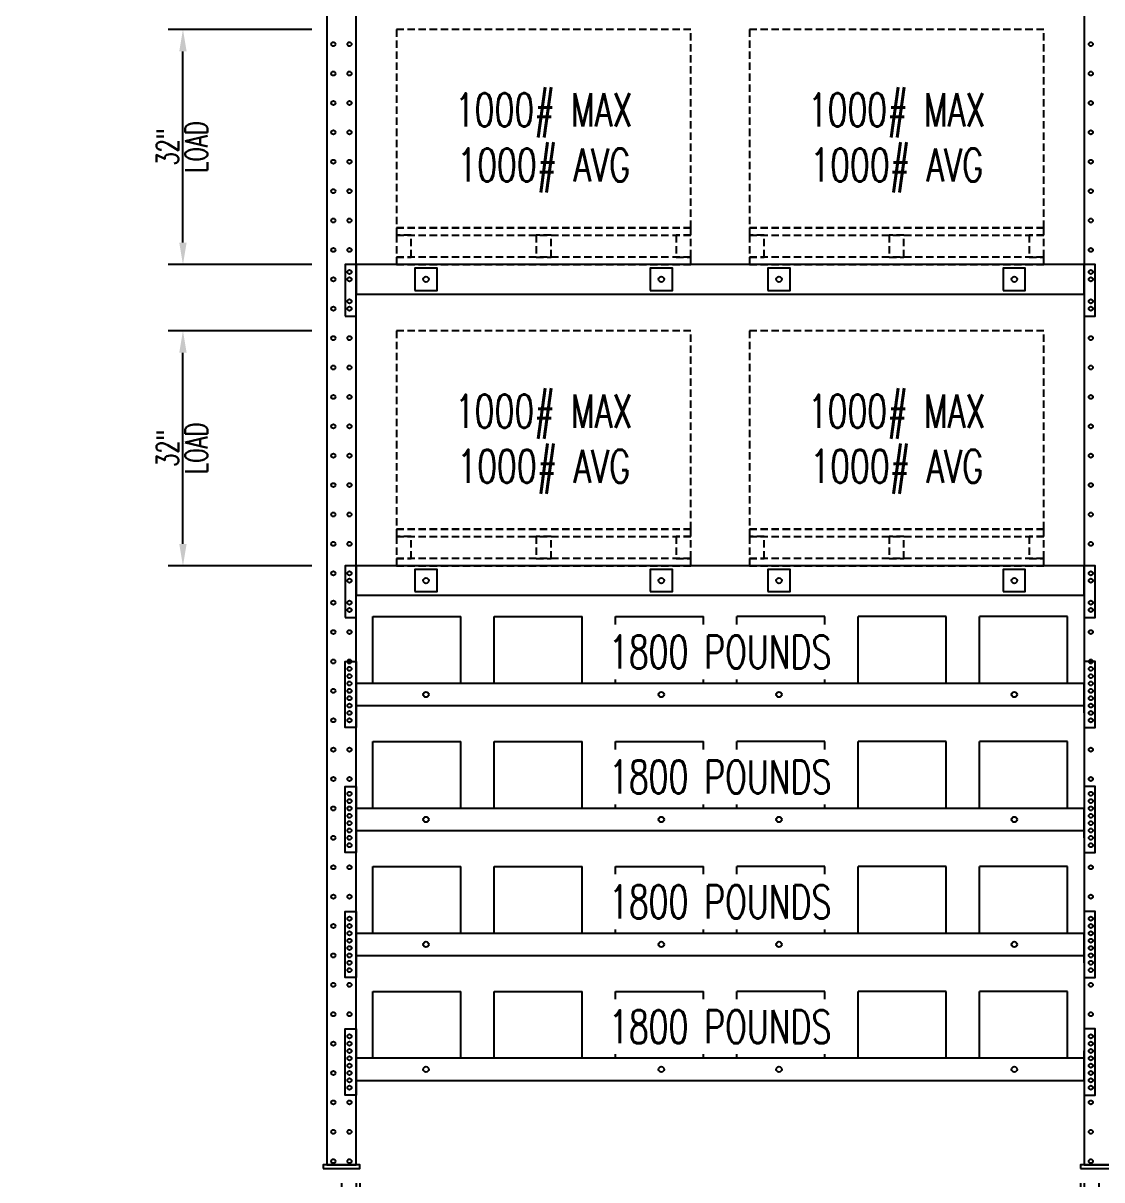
# Model space of a CAD drawing. Extents: x -805 to 239, y -158 to 536.
# Drawn here: x -170.7 to -24, y -1.5 to 155.9 of the extents above; entities that cross this region are included whole.
import ezdxf

# ---------------------------------------------------------------- set-up
doc = ezdxf.new("R2010")
doc.units = 0
doc.header["$LTSCALE"] = 8
doc.header["$MEASUREMENT"] = 0
doc.linetypes.add('HIDDEN2', pattern=[0.1875, 0.125, -0.0625])
doc.layers.get('DEFPOINTS').update_dxf_attribs({"linetype": 'CONTINUOUS'})
for name, color, linetype in [('FDIM', 2, 'CONTINUOUS'), ('RACKDIM', 7, 'CONTINUOUS'), ('RACKLABEL', 7, 'CONTINUOUS'), ('RACKLOAD', 254, 'HIDDEN2'), ('RACKPALLET', 254, 'HIDDEN2'), ('RACKSHELF', 20, 'CONTINUOUS'), ('RACKUPRIGHT', 180, 'CONTINUOUS')]:
    doc.layers.add(name, color=color, linetype=linetype)
doc.styles.add('2thirds', font='romans.shx', dxfattribs={"width": 0.7})
doc.dimstyles.new('2tfrac16', dxfattribs={"dimscale": 32, "dimtxt": 0.0938, "dimasz": 0.0938, "dimexe": 0.0625, "dimexo": 0.0625, "dimgap": 0.01, "dimtad": 1, "dimdec": 4, "dimzin": 1, "dimdsep": 46, "dimlunit": 5, "dimtxsty": '2thirds', "dimcen": 0.0625, "dimclrd": 256, "dimclre": 256, "dimclrt": 256, "dimadec": 0, "dimazin": 0, "dimtfac": 0.75, "dimtdec": 4, "dimtmove": 0, "dimatfit": 0, "dimfxl": 0, "dimtvp": 0.75, "dimfrac": 2, "dimtolj": 1, "dimtzin": 0, "dimarcsym": 0})

# ---------------------------------------------------------------- blocks, each defined once
blk = doc.blocks.new('*D122')
at = {"layer": 'DEFPOINTS', "color": 0}
for p in [(-154.93, 482), (-129.38, 482), (-125.38, 0)]:
    blk.add_point(p, dxfattribs=at)
at = {"layer": 'RACKDIM', "lineweight": -2}
for p, q in [((-148.93, 482), (-170.66, 482)), ((-142.92, 482), (-148.93, 482)), ((-131.38, 482), (-142.92, 482))]:
    blk.add_line(p, q, dxfattribs=at)
at = {"layer": 'RACKDIM', "char_height": 3.002, "attachment_point": 5, "style": '2thirds'}
for s, insert in [('\\A1;482"', (-162.95, 484.11)), ('\\A1;TOP OF\\PTOP LOAD', (-162.95, 477.68))]:
    blk.add_mtext(s, dxfattribs=dict(at, insert=insert))
blk = doc.blocks.new('*D115')
at = {"layer": 'DEFPOINTS', "color": 0}
for p in [(-22.38, 410), (55.62, 410), (-125.38, 0)]:
    blk.add_point(p, dxfattribs=at)
at = {"layer": 'RACKDIM', "lineweight": -2}
blk.add_line((-20.38, 410), (69.55, 410), dxfattribs=at)
at = {"layer": 'RACKDIM', "attachment_point": 5, "style": '2thirds'}
for s, insert, char_height in [('\\A1;410"', (62.74, 412.11), 3.002), ('\\A1;STD-TOP', (62.74, 408.18), 3.0016)]:
    blk.add_mtext(s, dxfattribs=dict(at, insert=insert, char_height=char_height))
blk = doc.blocks.new('*D110')
at = {"layer": 'DEFPOINTS', "color": 0}
for p in [(-22.38, 328), (55.62, 328), (-125.38, 0)]:
    blk.add_point(p, dxfattribs=at)
at = {"layer": 'RACKDIM', "lineweight": -2}
blk.add_line((-20.38, 328), (68.75, 328), dxfattribs=at)
at = {"layer": 'RACKDIM', "attachment_point": 5, "style": '2thirds'}
for s, insert, char_height in [('\\A1;328"', (62.34, 330.11), 3.002), ('\\A1;INV-BOT', (62.34, 326.18), 3.0016)]:
    blk.add_mtext(s, dxfattribs=dict(at, insert=insert, char_height=char_height))
blk = doc.blocks.new('*D105')
at = {"layer": 'DEFPOINTS', "color": 0}
for p in [(-22.38, 287), (55.62, 287), (-125.38, 0)]:
    blk.add_point(p, dxfattribs=at)
at = {"layer": 'RACKDIM', "lineweight": -2}
blk.add_line((-20.38, 287), (69.75, 287), dxfattribs=at)
at = {"layer": 'RACKDIM', "attachment_point": 5, "style": '2thirds'}
for s, insert, char_height in [('\\A1;287"', (62.84, 289.11), 3.002), ('\\A1;STD-BOT', (62.84, 285.18), 3.0016)]:
    blk.add_mtext(s, dxfattribs=dict(at, insert=insert, char_height=char_height))
blk = doc.blocks.new('*D100')
at = {"layer": 'DEFPOINTS', "color": 0}
for p in [(-22.38, 246), (55.62, 246), (-125.38, 0)]:
    blk.add_point(p, dxfattribs=at)
at = {"layer": 'RACKDIM', "lineweight": -2}
blk.add_line((-20.38, 246), (69.55, 246), dxfattribs=at)
at = {"layer": 'RACKDIM', "attachment_point": 5, "style": '2thirds'}
for s, insert, char_height in [('\\A1;246"', (62.74, 248.11), 3.002), ('\\A1;STD-TOP', (62.74, 244.18), 3.0016)]:
    blk.add_mtext(s, dxfattribs=dict(at, insert=insert, char_height=char_height))
blk = doc.blocks.new('*D95')
at = {"layer": 'DEFPOINTS', "color": 0}
for p in [(-22.38, 204), (55.62, 204), (-125.38, 0)]:
    blk.add_point(p, dxfattribs=at)
at = {"layer": 'RACKDIM', "lineweight": -2}
blk.add_line((-20.38, 204), (68.75, 204), dxfattribs=at)
at = {"layer": 'RACKDIM', "attachment_point": 5, "style": '2thirds'}
for s, insert, char_height in [('\\A1;204"', (62.34, 206.11), 3.002), ('\\A1;INV-BOT', (62.34, 202.18), 3.0016)]:
    blk.add_mtext(s, dxfattribs=dict(at, insert=insert, char_height=char_height))
blk = doc.blocks.new('*D90')
at = {"layer": 'DEFPOINTS', "color": 0}
for p in [(-22.38, 164), (55.62, 164), (-125.38, 0)]:
    blk.add_point(p, dxfattribs=at)
at = {"layer": 'RACKDIM', "lineweight": -2}
blk.add_line((-20.38, 164), (68.75, 164), dxfattribs=at)
at = {"layer": 'RACKDIM', "attachment_point": 5, "style": '2thirds'}
for s, insert, char_height in [('\\A1;164"', (62.34, 166.11), 3.002), ('\\A1;INV-BOT', (62.34, 162.18), 3.0016)]:
    blk.add_mtext(s, dxfattribs=dict(at, insert=insert, char_height=char_height))
blk = doc.blocks.new('*D86')
at = {"layer": 'DEFPOINTS', "color": 0}
for p in [(-148.93, 155), (-129.38, 155), (-129.38, 123)]:
    blk.add_point(p, dxfattribs=at)
at = {"layer": 'RACKDIM', "lineweight": -2}
for p, q in [((-131.38, 155), (-150.93, 155)), ((-148.93, 126), (-148.93, 152)), ((-131.38, 123), (-150.93, 123))]:
    blk.add_line(p, q, dxfattribs=at)
at = {"layer": 'RACKDIM'}
for points in [[(-149.43, 152), (-148.43, 152), (-148.93, 155)], [(-149.43, 126), (-148.43, 126), (-148.93, 123)]]:
    blk.add_solid(points, dxfattribs=at)
at = {"layer": 'RACKDIM', "char_height": 3.002, "attachment_point": 5, "rotation": 89.9998, "style": '2thirds'}
for s, insert in [('\\A1;LOAD', (-147.11, 139)), ('\\A1;32"', (-151.04, 139))]:
    blk.add_mtext(s, dxfattribs=dict(at, insert=insert))
blk = doc.blocks.new('*D85')
at = {"layer": 'DEFPOINTS', "color": 0}
for p in [(-22.38, 123), (55.62, 123), (-125.38, 0)]:
    blk.add_point(p, dxfattribs=at)
at = {"layer": 'RACKDIM', "lineweight": -2}
blk.add_line((-20.38, 123), (69.75, 123), dxfattribs=at)
at = {"layer": 'RACKDIM', "attachment_point": 5, "style": '2thirds'}
for s, insert, char_height in [('\\A1;123"', (62.84, 125.11), 3.002), ('\\A1;STD-BOT', (62.84, 121.18), 3.0016)]:
    blk.add_mtext(s, dxfattribs=dict(at, insert=insert, char_height=char_height))
blk = doc.blocks.new('*D81')
at = {"layer": 'DEFPOINTS', "color": 0}
for p in [(-148.93, 114), (-129.38, 114), (-129.38, 82)]:
    blk.add_point(p, dxfattribs=at)
at = {"layer": 'RACKDIM', "lineweight": -2}
for p, q in [((-131.38, 114), (-150.93, 114)), ((-148.93, 85), (-148.93, 111)), ((-131.38, 82), (-150.93, 82))]:
    blk.add_line(p, q, dxfattribs=at)
at = {"layer": 'RACKDIM'}
for points in [[(-149.43, 111), (-148.43, 111), (-148.93, 114)], [(-149.43, 85), (-148.43, 85), (-148.93, 82)]]:
    blk.add_solid(points, dxfattribs=at)
at = {"layer": 'RACKDIM', "char_height": 3.002, "attachment_point": 5, "rotation": 89.9998, "style": '2thirds'}
for s, insert in [('\\A1;LOAD', (-147.11, 98)), ('\\A1;32"', (-151.04, 98))]:
    blk.add_mtext(s, dxfattribs=dict(at, insert=insert))
blk = doc.blocks.new('*D80')
at = {"layer": 'DEFPOINTS', "color": 0}
for p in [(-22.38, 82), (55.62, 82), (-125.38, 0)]:
    blk.add_point(p, dxfattribs=at)
at = {"layer": 'RACKDIM', "lineweight": -2}
blk.add_line((-20.38, 82), (69.55, 82), dxfattribs=at)
at = {"layer": 'RACKDIM', "attachment_point": 5, "style": '2thirds'}
for s, insert, char_height in [('\\A1;82"', (62.74, 84.11), 3.002), ('\\A1;STD-TOP', (62.74, 80.18), 3.0016)]:
    blk.add_mtext(s, dxfattribs=dict(at, insert=insert, char_height=char_height))
blk = doc.blocks.new('*D78')
at = {"layer": 'DEFPOINTS', "color": 0}
for p in [(-125.38, 0), (-21.88, 0), (70.78, 0)]:
    blk.add_point(p, dxfattribs=at)
at = {"layer": 'RACKDIM', "lineweight": -2}
blk.add_line((-19.88, 0), (74, 0), dxfattribs=at)
at = {"layer": 'RACKDIM', "char_height": 3.002, "attachment_point": 5, "style": '2thirds'}
for s, insert in [('\\A1;0"', (72.55, 2.11)), ('\\A1;', (72.55, -1.82))]:
    blk.add_mtext(s, dxfattribs=dict(at, insert=insert))
blk = doc.blocks.new('*D77')
at = {"layer": 'DEFPOINTS', "color": 0}
for p in [(-26.38, 0), (-24.38, 0), (-24.38, -25)]:
    blk.add_point(p, dxfattribs=at)
at = {"layer": 'RACKDIM', "lineweight": -2}
for p, q in [((-26.38, -2), (-26.38, -27)), ((-24.38, -2), (-24.38, -27)), ((-29.38, -25), (-32.38, -25)), ((-26.38, -25), (-24.38, -25)), ((-21.38, -25), (-14.83, -25))]:
    blk.add_line(p, q, dxfattribs=at)
at = {"layer": 'RACKDIM'}
for points in [[(-29.38, -24.5), (-29.38, -25.5), (-26.38, -25)], [(-21.38, -24.5), (-21.38, -25.5), (-24.38, -25)]]:
    blk.add_solid(points, dxfattribs=at)
at = {"layer": 'RACKDIM', "insert": (-16.61, -22.89), "char_height": 3.002, "attachment_point": 5, "style": '2thirds'}
blk.add_mtext('\\A1;2"', dxfattribs=at)
blk = doc.blocks.new('*D76')
at = {"layer": 'DEFPOINTS', "color": 0}
for p in [(-127.38, 0), (-125.38, 0), (-127.38, -25)]:
    blk.add_point(p, dxfattribs=at)
at = {"layer": 'RACKDIM', "lineweight": -2}
for p, q in [((-127.38, -2), (-127.38, -27)), ((-125.38, -2), (-125.38, -27)), ((-130.38, -25), (-136.92, -25)), ((-125.38, -25), (-127.38, -25)), ((-122.38, -25), (-119.38, -25))]:
    blk.add_line(p, q, dxfattribs=at)
at = {"layer": 'RACKDIM'}
for points in [[(-130.38, -24.5), (-130.38, -25.5), (-127.38, -25)], [(-122.38, -24.5), (-122.38, -25.5), (-125.38, -25)]]:
    blk.add_solid(points, dxfattribs=at)
at = {"layer": 'RACKDIM', "insert": (-135.15, -22.89), "char_height": 3.002, "attachment_point": 5, "style": '2thirds'}
blk.add_mtext('\\A1;2"', dxfattribs=at)
blk = doc.blocks.new('*D145')
at = {"layer": 'DEFPOINTS', "color": 0}
for p in [(-124.88, 0), (-26.88, 0), (-26.88, -13)]:
    blk.add_point(p, dxfattribs=at)
at = {"layer": 'RACKDIM', "lineweight": -2}
for p, q in [((-124.88, -2), (-124.88, -15)), ((-26.88, -2), (-26.88, -15)), ((-121.88, -13), (-29.88, -13))]:
    blk.add_line(p, q, dxfattribs=at)
at = {"layer": 'RACKDIM'}
for points in [[(-121.88, -12.5), (-121.88, -13.5), (-124.88, -13)], [(-29.88, -12.5), (-29.88, -13.5), (-26.88, -13)]]:
    blk.add_solid(points, dxfattribs=at)
at = {"layer": 'RACKDIM', "char_height": 3.0016, "attachment_point": 5, "style": '2thirds'}
for s, insert in [('\\A1;98"/101"', (-75.88, -10.39)), ('\\A1;BTWN BASEPLATES', (-75.88, -14.82))]:
    blk.add_mtext(s, dxfattribs=dict(at, insert=insert))
blk = doc.blocks.new('*D146')
at = {"layer": 'DEFPOINTS', "color": 0}
for p in [(-125.38, 0), (-26.38, 0), (-26.38, -25)]:
    blk.add_point(p, dxfattribs=at)
at = {"layer": 'RACKDIM', "lineweight": -2}
for p, q in [((-125.38, -2), (-125.38, -27)), ((-26.38, -2), (-26.38, -27)), ((-122.38, -25), (-29.38, -25))]:
    blk.add_line(p, q, dxfattribs=at)
at = {"layer": 'RACKDIM'}
for points in [[(-122.38, -24.5), (-122.38, -25.5), (-125.38, -25)], [(-29.38, -24.5), (-29.38, -25.5), (-26.38, -25)]]:
    blk.add_solid(points, dxfattribs=at)
at = {"layer": 'RACKDIM', "attachment_point": 5, "style": '2thirds'}
for s, insert, char_height in [('\\A1;99"/102"', (-75.88, -22.39), 3.0016), ('\\A1;CLEAR', (-75.88, -26.82), 3.002)]:
    blk.add_mtext(s, dxfattribs=dict(at, insert=insert, char_height=char_height))
blk = doc.blocks.new('*D147')
at = {"layer": 'DEFPOINTS', "color": 0}
for p in [(-127.38, 0), (-24.38, 0), (-24.38, -38.86)]:
    blk.add_point(p, dxfattribs=at)
at = {"layer": 'RACKDIM', "lineweight": -2}
for p, q in [((-127.38, -2), (-127.38, -40.86)), ((-24.38, -2), (-24.38, -40.86)), ((-124.38, -38.86), (-27.38, -38.86))]:
    blk.add_line(p, q, dxfattribs=at)
at = {"layer": 'RACKDIM'}
for points in [[(-124.38, -38.36), (-124.38, -39.36), (-127.38, -38.86)], [(-27.38, -38.36), (-27.38, -39.36), (-24.38, -38.86)]]:
    blk.add_solid(points, dxfattribs=at)
at = {"layer": 'RACKDIM', "attachment_point": 5, "style": '2thirds'}
for s, insert, char_height in [('\\A1;103"/106"', (-75.88, -36.25), 3.0016), ('\\A1;C/C', (-75.88, -41.47), 3.002)]:
    blk.add_mtext(s, dxfattribs=dict(at, insert=insert, char_height=char_height))

msp = doc.modelspace()

# ---------------------------------------------------------------- linework, layer by layer
at = {"layer": 'FDIM'}
for p, q in [((-123.12898, 75.10091), (-111.12898, 75.10091)), ((-123.12898, 65.99894), (-123.12898, 75.10091)), ((-111.12898, 65.99894), (-111.12898, 75.10091)), ((-106.62898, 75.10091), (-94.62898, 75.10091)), ((-106.62898, 65.99894), (-106.62898, 75.10091)), ((-94.62898, 65.99894), (-94.62898, 75.10091)), ((-90.12898, 74.0441), (-90.12898, 75.10091)), ((-90.12898, 75.10091), (-78.12898, 75.10091)), ((-78.12898, 74.0441), (-78.12898, 75.10091)), ((-73.62898, 74.0441), (-73.62898, 75.10091)), ((-61.62898, 75.10091), (-73.62898, 75.10091)), ((-61.62898, 74.0441), (-61.62898, 75.10091)), ((-57.12898, 65.99894), (-57.12898, 75.10091)), ((-45.12898, 75.10091), (-57.12898, 75.10091)), ((-45.12898, 65.99894), (-45.12898, 75.10091)), ((-40.62898, 65.99894), (-40.62898, 75.10091)), ((-28.62898, 75.10091), (-40.62898, 75.10091)), ((-28.62898, 65.99894), (-28.62898, 75.10091)), ((-90.12898, 65.99894), (-90.12898, 66.5441)), ((-78.12898, 65.99894), (-78.12898, 66.5441)), ((-73.62898, 65.99894), (-73.62898, 66.5441)), ((-61.62898, 65.99894), (-61.62898, 66.5441)), ((-123.12898, 48.99894), (-123.12898, 58.10091)), ((-123.12898, 58.10091), (-111.12898, 58.10091)), ((-111.12898, 48.99894), (-111.12898, 58.10091)), ((-106.62898, 48.99894), (-106.62898, 58.10091)), ((-106.62898, 58.10091), (-94.62898, 58.10091)), ((-94.62898, 48.99894), (-94.62898, 58.10091)), ((-90.12898, 57.0441), (-90.12898, 58.10091)), ((-90.12898, 58.10091), (-78.12898, 58.10091)), ((-78.12898, 57.0441), (-78.12898, 58.10091)), ((-73.62898, 57.0441), (-73.62898, 58.10091)), ((-61.62898, 58.10091), (-73.62898, 58.10091)), ((-61.62898, 57.0441), (-61.62898, 58.10091)), ((-45.12898, 58.10091), (-57.12898, 58.10091)), ((-57.12898, 48.99894), (-57.12898, 58.10091)), ((-45.12898, 48.99894), (-45.12898, 58.10091)), ((-28.62898, 58.10091), (-40.62898, 58.10091)), ((-40.62898, 48.99894), (-40.62898, 58.10091)), ((-28.62898, 48.99894), (-28.62898, 58.10091)), ((-90.12898, 48.99894), (-90.12898, 49.5441)), ((-78.12898, 48.99894), (-78.12898, 49.5441)), ((-73.62898, 48.99894), (-73.62898, 49.5441)), ((-61.62898, 48.99894), (-61.62898, 49.5441)), ((-123.12898, 41.10091), (-111.12898, 41.10091)), ((-123.12898, 31.99894), (-123.12898, 41.10091)), ((-111.12898, 31.99894), (-111.12898, 41.10091)), ((-106.62898, 41.10091), (-94.62898, 41.10091)), ((-106.62898, 31.99894), (-106.62898, 41.10091)), ((-94.62898, 31.99894), (-94.62898, 41.10091)), ((-90.12898, 40.0441), (-90.12898, 41.10091)), ((-90.12898, 41.10091), (-78.12898, 41.10091)), ((-78.12898, 40.0441), (-78.12898, 41.10091)), ((-73.62898, 40.0441), (-73.62898, 41.10091)), ((-61.62898, 41.10091), (-73.62898, 41.10091)), ((-61.62898, 40.0441), (-61.62898, 41.10091)), ((-57.12898, 31.99894), (-57.12898, 41.10091)), ((-45.12898, 41.10091), (-57.12898, 41.10091)), ((-45.12898, 31.99894), (-45.12898, 41.10091)), ((-40.62898, 31.99894), (-40.62898, 41.10091)), ((-28.62898, 41.10091), (-40.62898, 41.10091)), ((-28.62898, 31.99894), (-28.62898, 41.10091)), ((-90.12898, 31.99894), (-90.12898, 32.5441)), ((-78.12898, 31.99894), (-78.12898, 32.5441)), ((-73.62898, 31.99894), (-73.62898, 32.5441)), ((-61.62898, 31.99894), (-61.62898, 32.5441)), ((-123.12898, 24.10091), (-111.12898, 24.10091)), ((-123.12898, 14.99894), (-123.12898, 24.10091)), ((-111.12898, 14.99894), (-111.12898, 24.10091)), ((-106.62898, 24.10091), (-94.62898, 24.10091)), ((-106.62898, 14.99894), (-106.62898, 24.10091)), ((-94.62898, 14.99894), (-94.62898, 24.10091)), ((-90.12898, 23.0441), (-90.12898, 24.10091)), ((-90.12898, 24.10091), (-78.12898, 24.10091)), ((-78.12898, 23.0441), (-78.12898, 24.10091)), ((-73.62898, 23.0441), (-73.62898, 24.10091)), ((-61.62898, 24.10091), (-73.62898, 24.10091)), ((-61.62898, 23.0441), (-61.62898, 24.10091)), ((-57.12898, 14.99894), (-57.12898, 24.10091)), ((-45.12898, 24.10091), (-57.12898, 24.10091)), ((-45.12898, 14.99894), (-45.12898, 24.10091)), ((-40.62898, 14.99894), (-40.62898, 24.10091)), ((-28.62898, 24.10091), (-40.62898, 24.10091)), ((-28.62898, 14.99894), (-28.62898, 24.10091)), ((-90.12898, 14.99894), (-90.12898, 15.5441)), ((-78.12898, 14.99894), (-78.12898, 15.5441)), ((-73.62898, 14.99894), (-73.62898, 15.5441)), ((-61.62898, 14.99894), (-61.62898, 15.5441))]:
    msp.add_line(p, q, dxfattribs=at)
at = {"layer": 'RACKLOAD'}
for points in [[(-119.87898, 128), (-79.87898, 128), (-79.87898, 155), (-119.87898, 155), (-119.87898, 128)], [(-71.87898, 128), (-31.87898, 128), (-31.87898, 155), (-71.87898, 155), (-71.87898, 128)], [(-119.87898, 87), (-79.87898, 87), (-79.87898, 114), (-119.87898, 114), (-119.87898, 87)], [(-71.87898, 87), (-31.87898, 87), (-31.87898, 114), (-71.87898, 114), (-71.87898, 87)]]:
    msp.add_lwpolyline(points, dxfattribs=at)
at = {"layer": 'RACKPALLET'}
for points in [[(-119.87898, 127), (-79.87898, 127), (-79.87898, 128), (-119.87898, 128), (-119.87898, 127)], [(-71.87898, 127), (-31.87898, 127), (-31.87898, 128), (-71.87898, 128), (-71.87898, 127)], [(-119.87898, 124), (-117.87898, 124), (-117.87898, 127), (-119.87898, 127), (-119.87898, 124)], [(-100.87898, 124), (-98.87898, 124), (-98.87898, 127), (-100.87898, 127), (-100.87898, 124)], [(-81.87898, 124), (-79.87898, 124), (-79.87898, 127), (-81.87898, 127), (-81.87898, 124)], [(-71.87898, 124), (-69.87898, 124), (-69.87898, 127), (-71.87898, 127), (-71.87898, 124)], [(-52.87898, 124), (-50.87898, 124), (-50.87898, 127), (-52.87898, 127), (-52.87898, 124)], [(-33.87898, 124), (-31.87898, 124), (-31.87898, 127), (-33.87898, 127), (-33.87898, 124)], [(-119.87898, 123), (-79.87898, 123), (-79.87898, 124), (-119.87898, 124), (-119.87898, 123)], [(-71.87898, 123), (-31.87898, 123), (-31.87898, 124), (-71.87898, 124), (-71.87898, 123)], [(-119.87898, 86), (-79.87898, 86), (-79.87898, 87), (-119.87898, 87), (-119.87898, 86)], [(-71.87898, 86), (-31.87898, 86), (-31.87898, 87), (-71.87898, 87), (-71.87898, 86)], [(-119.87898, 83), (-117.87898, 83), (-117.87898, 86), (-119.87898, 86), (-119.87898, 83)], [(-100.87898, 83), (-98.87898, 83), (-98.87898, 86), (-100.87898, 86), (-100.87898, 83)], [(-81.87898, 83), (-79.87898, 83), (-79.87898, 86), (-81.87898, 86), (-81.87898, 83)], [(-71.87898, 83), (-69.87898, 83), (-69.87898, 86), (-71.87898, 86), (-71.87898, 83)], [(-52.87898, 83), (-50.87898, 83), (-50.87898, 86), (-52.87898, 86), (-52.87898, 83)], [(-33.87898, 83), (-31.87898, 83), (-31.87898, 86), (-33.87898, 86), (-33.87898, 83)], [(-119.87898, 82), (-79.87898, 82), (-79.87898, 83), (-119.87898, 83), (-119.87898, 82)], [(-71.87898, 82), (-31.87898, 82), (-31.87898, 83), (-71.87898, 83), (-71.87898, 82)]]:
    msp.add_lwpolyline(points, dxfattribs=at)
at = {"layer": 'RACKSHELF'}
for p, q in [((-125.37898, 65.99894), (-125.37898, 61.99894)), ((-26.37898, 65.99894), (-125.37898, 65.99894)), ((-26.37898, 61.99894), (-26.37898, 65.99894)), ((-125.37898, 62.99894), (-26.37898, 62.99894)), ((-26.37898, 48.99894), (-125.37898, 48.99894)), ((-125.37898, 48.99894), (-125.37898, 44.99894)), ((-26.37898, 44.99894), (-26.37898, 48.99894)), ((-125.37898, 45.99894), (-26.37898, 45.99894)), ((-26.37898, 31.99894), (-125.37898, 31.99894)), ((-125.37898, 31.99894), (-125.37898, 27.99894)), ((-26.37898, 27.99894), (-26.37898, 31.99894)), ((-125.37898, 28.99894), (-26.37898, 28.99894)), ((-125.37898, 15.99894), (-125.37898, 11.99894)), ((-26.37898, 11.99894), (-26.37898, 15.99894)), ((-26.37898, 14.99894), (-125.37898, 14.99894)), ((-125.37898, 11.99894), (-26.37898, 11.99894))]:
    msp.add_line(p, q, dxfattribs=at)
for points in [[(-126.87898, 116), (-125.37898, 116), (-125.37898, 123), (-126.87898, 123), (-126.87898, 116)], [(-125.37898, 119), (-26.37898, 119), (-26.37898, 123), (-125.37898, 123), (-125.37898, 119)], [(-26.37898, 116), (-24.87898, 116), (-24.87898, 123), (-26.37898, 123), (-26.37898, 116)], [(-117.37898, 119.5), (-114.37898, 119.5), (-114.37898, 122.5), (-117.37898, 122.5), (-117.37898, 119.5)], [(-85.37898, 119.5), (-82.37898, 119.5), (-82.37898, 122.5), (-85.37898, 122.5), (-85.37898, 119.5)], [(-69.37898, 119.5), (-66.37898, 119.5), (-66.37898, 122.5), (-69.37898, 122.5), (-69.37898, 119.5)], [(-37.37898, 119.5), (-34.37898, 119.5), (-34.37898, 122.5), (-37.37898, 122.5), (-37.37898, 119.5)], [(-126.87898, 75), (-125.37898, 75), (-125.37898, 82), (-126.87898, 82), (-126.87898, 75)], [(-125.37898, 78), (-26.37898, 78), (-26.37898, 82), (-125.37898, 82), (-125.37898, 78)], [(-26.37898, 75), (-24.87898, 75), (-24.87898, 82), (-26.37898, 82), (-26.37898, 75)], [(-117.37898, 78.5), (-114.37898, 78.5), (-114.37898, 81.5), (-117.37898, 81.5), (-117.37898, 78.5)], [(-85.37898, 78.5), (-82.37898, 78.5), (-82.37898, 81.5), (-85.37898, 81.5), (-85.37898, 78.5)], [(-69.37898, 78.5), (-66.37898, 78.5), (-66.37898, 81.5), (-69.37898, 81.5), (-69.37898, 78.5)], [(-37.37898, 78.5), (-34.37898, 78.5), (-34.37898, 81.5), (-37.37898, 81.5), (-37.37898, 78.5)], [(-125.37898, 59.99894), (-126.87898, 59.99894), (-126.87898, 68.99894), (-125.37898, 68.99894), (-125.37898, 59.99894)], [(-26.37898, 59.99894), (-24.87898, 59.99894), (-24.87898, 68.99894), (-26.37898, 68.99894), (-26.37898, 59.99894)], [(-125.37898, 42.99894), (-126.87898, 42.99894), (-126.87898, 51.99894), (-125.37898, 51.99894), (-125.37898, 42.99894)], [(-26.37898, 42.99894), (-24.87898, 42.99894), (-24.87898, 51.99894), (-26.37898, 51.99894), (-26.37898, 42.99894)], [(-125.37898, 25.99894), (-126.87898, 25.99894), (-126.87898, 34.99894), (-125.37898, 34.99894), (-125.37898, 25.99894)], [(-26.37898, 25.99894), (-24.87898, 25.99894), (-24.87898, 34.99894), (-26.37898, 34.99894), (-26.37898, 25.99894)], [(-125.37898, 9.99894), (-126.87898, 9.99894), (-126.87898, 18.99894), (-125.37898, 18.99894), (-125.37898, 9.99894)], [(-26.37898, 9.99894), (-24.87898, 9.99894), (-24.87898, 18.99894), (-26.37898, 18.99894), (-26.37898, 9.99894)]]:
    msp.add_lwpolyline(points, dxfattribs=at)
for centre, radius in [((-126.28523, 122), 0.28125), ((-126.28523, 121), 0.28125), ((-115.87898, 121), 0.375), ((-83.87898, 121), 0.375), ((-67.87898, 121), 0.375), ((-35.87898, 121), 0.375), ((-25.47273, 122), 0.28125), ((-25.47273, 121), 0.28125), ((-126.28523, 118), 0.28125), ((-25.47273, 118), 0.28125), ((-126.28523, 117), 0.28125), ((-25.47273, 117), 0.28125), ((-126.28523, 81), 0.28125), ((-126.28523, 80), 0.28125), ((-115.87898, 80), 0.375), ((-83.87898, 80), 0.375), ((-67.87898, 80), 0.375), ((-35.87898, 80), 0.375), ((-25.47273, 81), 0.28125), ((-25.47273, 80), 0.28125), ((-126.28523, 77), 0.28125), ((-25.47273, 77), 0.28125), ((-126.28523, 76), 0.28125), ((-25.47273, 76), 0.28125), ((-126.28523, 67.99894), 0.28125), ((-25.47273, 67.99894), 0.28125), ((-126.28523, 66.99894), 0.28125), ((-126.28523, 65.99894), 0.28125), ((-25.47273, 66.99894), 0.28125), ((-25.47273, 65.99894), 0.28125), ((-126.28523, 64.99894), 0.28125), ((-115.87898, 64.49894), 0.375), ((-83.87898, 64.49894), 0.375), ((-67.87898, 64.49894), 0.375), ((-35.87898, 64.49894), 0.375), ((-25.47273, 64.99894), 0.28125), ((-126.28523, 63.99894), 0.28125), ((-126.28523, 62.99894), 0.28125), ((-25.47273, 63.99894), 0.28125), ((-25.47273, 62.99894), 0.28125), ((-126.28523, 61.99894), 0.28125), ((-25.47273, 61.99894), 0.28125), ((-126.28523, 60.99894), 0.28125), ((-25.47273, 60.99894), 0.28125), ((-126.28523, 50.99894), 0.28125), ((-25.47273, 50.99894), 0.28125), ((-126.28523, 49.99894), 0.28125), ((-126.28523, 48.99894), 0.28125), ((-25.47273, 49.99894), 0.28125), ((-25.47273, 48.99894), 0.28125), ((-126.28523, 47.99894), 0.28125), ((-126.28523, 46.99894), 0.28125), ((-115.87898, 47.49894), 0.375), ((-83.87898, 47.49894), 0.375), ((-67.87898, 47.49894), 0.375), ((-35.87898, 47.49894), 0.375), ((-25.47273, 47.99894), 0.28125), ((-25.47273, 46.99894), 0.28125), ((-126.28523, 45.99894), 0.28125), ((-25.47273, 45.99894), 0.28125), ((-126.28523, 44.99894), 0.28125), ((-126.28523, 43.99894), 0.28125), ((-25.47273, 44.99894), 0.28125), ((-25.47273, 43.99894), 0.28125), ((-126.28523, 33.99894), 0.28125), ((-126.28523, 32.99894), 0.28125), ((-25.47273, 33.99894), 0.28125), ((-25.47273, 32.99894), 0.28125), ((-126.28523, 31.99894), 0.28125), ((-25.47273, 31.99894), 0.28125), ((-126.28523, 30.99894), 0.28125), ((-126.28523, 29.99894), 0.28125), ((-115.87898, 30.49894), 0.375), ((-83.87898, 30.49894), 0.375), ((-67.87898, 30.49894), 0.375), ((-35.87898, 30.49894), 0.375), ((-25.47273, 30.99894), 0.28125), ((-25.47273, 29.99894), 0.28125), ((-126.28523, 28.99894), 0.28125), ((-25.47273, 28.99894), 0.28125), ((-126.28523, 27.99894), 0.28125), ((-126.28523, 26.99894), 0.28125), ((-25.47273, 27.99894), 0.28125), ((-25.47273, 26.99894), 0.28125), ((-126.28523, 17.99894), 0.28125), ((-25.47273, 17.99894), 0.28125), ((-126.28523, 16.99894), 0.28125), ((-126.28523, 15.99894), 0.28125), ((-25.47273, 16.99894), 0.28125), ((-25.47273, 15.99894), 0.28125), ((-126.28523, 14.99894), 0.28125), ((-126.28523, 13.99894), 0.28125), ((-25.47273, 14.99894), 0.28125), ((-25.47273, 13.99894), 0.28125), ((-126.28523, 12.99894), 0.28125), ((-115.87898, 13.49894), 0.375), ((-83.87898, 13.49894), 0.375), ((-67.87898, 13.49894), 0.375), ((-35.87898, 13.49894), 0.375), ((-25.47273, 12.99894), 0.28125), ((-126.28523, 11.99894), 0.28125), ((-126.28523, 10.99894), 0.28125), ((-25.47273, 11.99894), 0.28125), ((-25.47273, 10.99894), 0.28125)]:
    msp.add_circle(centre, radius, dxfattribs=at)
at = {"layer": 'RACKUPRIGHT'}
for points in [[(-129.37898, 0.5), (-125.37898, 0.5), (-125.37898, 410), (-129.37898, 410), (-129.37898, 0.5)], [(-26.37898, 0.5), (-22.37898, 0.5), (-22.37898, 410), (-26.37898, 410), (-26.37898, 0.5)], [(-129.87898, 0), (-124.87898, 0), (-124.87898, 0.5), (-129.87898, 0.5), (-129.87898, 0)], [(-26.87898, 0), (-21.87898, 0), (-21.87898, 0.5), (-26.87898, 0.5), (-26.87898, 0)]]:
    msp.add_lwpolyline(points, dxfattribs=at)
for centre in [(-128.47273, 153), (-126.28523, 153), (-25.47273, 153), (-128.47273, 149), (-126.28523, 149), (-25.47273, 149), (-128.47273, 145), (-126.28523, 145), (-25.47273, 145), (-128.47273, 141), (-126.28523, 141), (-25.47273, 141), (-128.47273, 137), (-126.28523, 137), (-25.47273, 137), (-128.47273, 133), (-126.28523, 133), (-25.47273, 133), (-128.47273, 129), (-126.28523, 129), (-25.47273, 129), (-128.47273, 125), (-126.28523, 125), (-25.47273, 125), (-128.47273, 121), (-126.28523, 121), (-25.47273, 121), (-128.47273, 117), (-126.28523, 117), (-25.47273, 117), (-128.47273, 113), (-126.28523, 113), (-25.47273, 113), (-128.47273, 109), (-126.28523, 109), (-25.47273, 109), (-128.47273, 105), (-126.28523, 105), (-25.47273, 105), (-128.47273, 101), (-126.28523, 101), (-25.47273, 101), (-128.47273, 97), (-126.28523, 97), (-25.47273, 97), (-128.47273, 93), (-126.28523, 93), (-25.47273, 93), (-128.47273, 89), (-126.28523, 89), (-25.47273, 89), (-128.47273, 85), (-126.28523, 85), (-25.47273, 85), (-128.47273, 81), (-126.28523, 81), (-25.47273, 81), (-128.47273, 77), (-126.28523, 77), (-25.47273, 77), (-128.47273, 73), (-126.28523, 73), (-25.47273, 73), (-128.47273, 69), (-126.28523, 69), (-25.47273, 69), (-128.47273, 65), (-126.28523, 65), (-25.47273, 65), (-128.47273, 61), (-126.28523, 61), (-25.47273, 61), (-128.47273, 57), (-126.28523, 57), (-25.47273, 57), (-128.47273, 53), (-126.28523, 53), (-25.47273, 53), (-128.47273, 49), (-126.28523, 49), (-25.47273, 49), (-128.47273, 45), (-126.28523, 45), (-25.47273, 45), (-128.47273, 41), (-126.28523, 41), (-25.47273, 41), (-128.47273, 37), (-126.28523, 37), (-25.47273, 37), (-128.47273, 33), (-126.28523, 33), (-25.47273, 33), (-128.47273, 29), (-126.28523, 29), (-25.47273, 29), (-128.47273, 25), (-126.28523, 25), (-25.47273, 25), (-128.47273, 21), (-126.28523, 21), (-25.47273, 21), (-128.47273, 17), (-126.28523, 17), (-25.47273, 17), (-128.47273, 13), (-126.28523, 13), (-25.47273, 13), (-128.47273, 9), (-126.28523, 9), (-25.47273, 9), (-128.47273, 5), (-126.28523, 5), (-25.47273, 5), (-128.47273, 1), (-126.28523, 1), (-25.47273, 1)]:
    msp.add_circle(centre, 0.28125, dxfattribs=at)

# ---------------------------------------------------------------- texts
at = {"layer": 'RACKLABEL', "char_height": 4.5, "width": 100, "attachment_point": 5, "style": '2thirds'}
for insert in [(-75.87898, 70.2941), (-75.87898, 53.2941), (-75.87898, 36.2941), (-75.87898, 19.2941)]:
    msp.add_mtext('1800 POUNDS', dxfattribs=dict(at, insert=insert))
at = {"layer": 'RACKLOAD', "char_height": 4.5, "width": 40, "attachment_point": 5, "style": '2thirds'}
for insert in [(-99.87898, 139.56067), (-51.87898, 139.56067), (-99.87898, 98.56067), (-51.87898, 98.56067)]:
    msp.add_mtext('1000# MAX 1000# AVG', dxfattribs=dict(at, insert=insert))

# ---------------------------------------------------------------- dimensions: what is measured, and where the dimension line sits
at = {"layer": 'RACKDIM'}
for feature_location, offset, origin, text, picture, middle in [((-129.37898, 482), (-25.55131, 0.00007), (-125.37898, 0), '<>\\XTOP OF\\PTOP LOAD', '*D122', (-162.9544, 482.00007)), ((-22.37898, 410), (78, 0), (-125.37898, 0), '<>\\XSTD-TOP', '*D115', (62.74464, 410)), ((-22.37898, 328), (78, 0), (-125.37898, 0), '<>\\XINV-BOT', '*D110', (62.34443, 328)), ((-22.37898, 287), (78, 0), (-125.37898, 0), '<>\\XSTD-BOT', '*D105', (62.8447, 287)), ((-22.37898, 246), (78, 0), (-125.37898, 0), '<>\\XSTD-TOP', '*D100', (62.74464, 246)), ((-22.37898, 204), (78, 0), (-125.37898, 0), '<>\\XINV-BOT', '*D95', (62.34443, 204)), ((-22.37898, 164), (78, 0), (-125.37898, 0), '<>\\XINV-BOT', '*D90', (62.34443, 164)), ((-22.37898, 123), (78, 0), (-125.37898, 0), '<>\\XSTD-BOT', '*D85', (62.8447, 123)), ((-22.37898, 82), (78, 0), (-125.37898, 0), '<>\\XSTD-TOP', '*D80', (62.74464, 82)), ((-21.8789823388, -0.0000000001), (92.6570365203, 0), (-125.3789823388, -0.0000000001), '<>\\X   ', '*D78', (72.5488275148, -0.0000000001))]:
    dim = msp.add_ordinate_dim(feature_location=feature_location, offset=offset, dtype=0, origin=origin, text=text, dimstyle='2tfrac16', override={"dimpost": '"'}, dxfattribs=at)
    dim.commit()
    dim.dimension.update_dxf_attribs({"geometry": picture, "text_midpoint": middle})
for base, p1, p2, picture, middle in [((-148.93019, 155.00007), (-129.37898, 123), (-129.37898, 155), '*D86', (-148.93025, 139.00007)), ((-148.93019, 114.00007), (-129.37898, 82), (-129.37898, 114), '*D81', (-148.93025, 98.00007))]:
    dim = msp.add_linear_dim(base=base, p1=p1, p2=p2, angle=269.9997895, text='<>\\XLOAD', dimstyle='2tfrac16', override={"dimpost": '"'}, dxfattribs=at)
    dim.commit()
    dim.dimension.update_dxf_attribs({"geometry": picture, "text_midpoint": middle})
for base, p1, p2, picture, middle in [((-127.37898, -24.99541), (-125.37898, 0), (-127.37898, 0), '*D76', (-135.15296, -22.88874)), ((-24.37898, -24.99541), (-26.37898, 0), (-24.37898, 0), '*D77', (-16.60501, -22.88874))]:
    dim = msp.add_linear_dim(base=base, p1=p1, p2=p2, dimstyle='2tfrac16', override={"dimpost": '"'}, dxfattribs=at)
    dim.commit()
    dim.dimension.update_dxf_attribs({"geometry": picture, "text_midpoint": middle})
for base, p1, p2, text, picture, middle in [((-24.37898, -38.85974), (-127.37898, 0), (-24.37898, 0), '<>/106"\\XC/C', '*D147', (-75.87898, -38.85974)), ((-26.37898, -24.99541), (-125.37898, 0), (-26.37898, 0), '<>/102"\\XCLEAR', '*D146', (-75.87898, -24.99541)), ((-26.87898, -12.99873), (-124.87898, 0), (-26.87898, 0), '<>/101"\\XBTWN BASEPLATES', '*D145', (-75.87898, -12.99873))]:
    dim = msp.add_linear_dim(base=base, p1=p1, p2=p2, text=text, dimstyle='2tfrac16', override={"dimpost": '"'}, dxfattribs=at)
    dim.commit()
    dim.dimension.update_dxf_attribs({"geometry": picture, "text_midpoint": middle})

doc.saveas('drawing.dxf')
